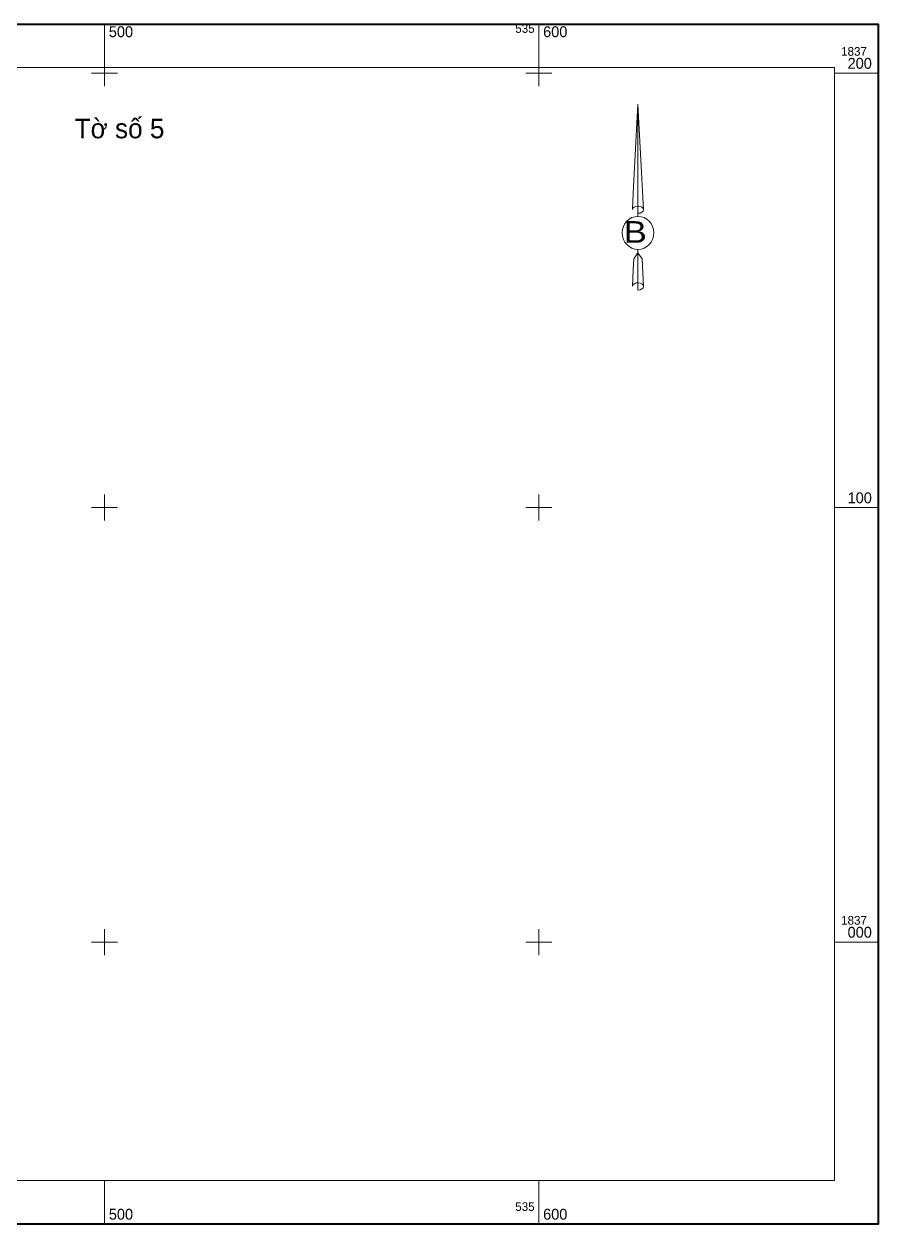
# Model space of a CAD drawing. Header units: metres. Extents: x 535281 to 535678, y 1836935 to 1837211.
# Drawn here: x 535481.5 to 535678.1, y 1836935.1 to 1837211.3 of the extents above; entities that cross this region are included whole.
import ezdxf
from ezdxf.enums import TextEntityAlignment as Align

# ---------------------------------------------------------------- set-up
doc = ezdxf.new("R2010")
doc.units = ezdxf.units.M
doc.header["$MEASUREMENT"] = 0
for name, color, linetype, lineweight in [('Level 51', 1, 'Continuous', 0), ('Level 62', 1, 'Continuous', 0), ('Level 63', 1, 'Continuous', 0)]:
    doc.layers.add(name, color=color, linetype=linetype, lineweight=lineweight)
doc.styles.add('Style-CHAR_FAST_FONT', font='CHAR_FAST_FONT.shx')

# ---------------------------------------------------------------- blocks, each defined once
blk = doc.blocks.new('*U40')
at = {"layer": 'Level 51', "color": 7, "linetype": 'Continuous', "lineweight": 0}
for p, q in [((0.07, 50.71), (-2.5, 2.06)), ((0.07, 50.71), (3.14, -6.91)), ((0.07, 50.71), (3.14, -6.91)), ((0.07, 50.71), (3.14, -6.91)), ((0.07, -4.97), (0.07, 50.71)), ((-2.5, 2.06), (-3, -6.79)), ((0.07, -4.97), (0.07, -7.2)), ((0.07, -7.2), (0.07, -8.85)), ((0.07, -8.85), (0.07, -10.51)), ((0.07, -8.85), (0.07, -10.51)), ((0.07, -8.85), (0.07, -10.51)), ((3.14, -6.91), (3.14, -6.79)), ((0.07, -30.46), (-2.19, -33.65)), ((0.07, -30.46), (0.07, -28.57)), ((0.07, -30.46), (0.07, -28.57)), ((0.07, -30.46), (0.07, -28.57)), ((0.07, -30.46), (2.33, -33.65)), ((0.07, -30.46), (2.33, -33.65)), ((0.07, -30.46), (2.33, -33.65)), ((0.07, -46.79), (0.07, -30.46)), ((-2.19, -33.65), (-2.5, -39.72)), ((2.33, -33.65), (3.14, -48.73)), ((2.33, -33.65), (3.14, -48.73)), ((2.33, -33.65), (3.14, -48.73)), ((-2.5, -39.72), (-3, -48.53)), ((0.07, -46.79), (0.07, -48.98)), ((0.07, -48.98), (0.07, -50.66)), ((3.14, -48.73), (3.14, -48.53))]:
    blk.add_line(p, q, dxfattribs=at)
at = {"layer": 'Level 51', "color": 7, "linetype": 'Continuous', "lineweight": 0, "extrusion": (0, 0, -1)}
for centre, start_param, end_param in [((0.05, -6.91), 3.208733, 4.712389), ((0.05, -48.7), 3.208907, 3.792116), ((0.05, -48.7), 3.792116, 4.712389)]:
    blk.add_ellipse(centre, major_axis=(3.06, 0), ratio=0.632193, start_param=start_param, end_param=end_param, dxfattribs=at)
at = {"layer": 'Level 51', "color": 7, "linetype": 'Continuous', "lineweight": 0}
for centre, start_param, end_param in [((0.05, -6.91), 0.067141, 1.570796), ((0.05, -6.91), 4.712389, 6.283185), ((0.05, -48.7), 0.067141, 1.570796), ((0.05, -48.7), 4.712389, 6.283185)]:
    blk.add_ellipse(centre, major_axis=(3.06, 0), ratio=0.632193, start_param=start_param, end_param=end_param, dxfattribs=at)
blk.add_ellipse((0.05, -19.53), major_axis=(0, 9.03), ratio=0.956213, dxfattribs=at)
at = {"layer": 'Level 51', "color": 7, "linetype": 'Continuous', "lineweight": 0, "insert": (-1.42, -24.91), "char_height": 11.8046, "attachment_point": 8, "line_spacing_factor": 0.60241, "style": 'Style-CHAR_FAST_FONT'}
blk.add_mtext('\\H1.000000x;\\W1.194961;\\T1.000;B\\P', dxfattribs=at)

msp = doc.modelspace()

# ---------------------------------------------------------------- linework, layer by layer
at = {"layer": 'Level 62', "color": 7, "linetype": 'Continuous', "lineweight": 0, "flags": 128}
msp.add_lwpolyline([(535291.4, 1837201.28), (535668.11, 1837201.28), (535668.11, 1836945.1), (535291.4, 1836945.1)], close=True, dxfattribs=at)
at = {"layer": 'Level 63', "color": 7, "linetype": 'Continuous', "lineweight": 0}
for p, q in [((535500, 1837201.28), (535500, 1837211.28)), ((535600, 1837201.28), (535600, 1837211.28)), ((535500, 1837197), (535500, 1837203)), ((535600, 1837197), (535600, 1837203)), ((535497, 1837200), (535503, 1837200)), ((535597, 1837200), (535603, 1837200)), ((535668.11, 1837200), (535678.11, 1837200)), ((535500, 1837097), (535500, 1837103)), ((535600, 1837097), (535600, 1837103)), ((535497, 1837100), (535503, 1837100)), ((535597, 1837100), (535603, 1837100)), ((535668.11, 1837100), (535678.11, 1837100)), ((535500, 1836997), (535500, 1837003)), ((535600, 1836997), (535600, 1837003)), ((535497, 1837000), (535503, 1837000)), ((535597, 1837000), (535603, 1837000)), ((535668.11, 1837000), (535678.11, 1837000)), ((535500, 1836935.1), (535500, 1836945.1)), ((535600, 1836935.1), (535600, 1836945.1))]:
    msp.add_line(p, q, dxfattribs=at)
at = {"layer": 'Level 63', "color": 7, "linetype": 'Continuous', "lineweight": 40, "flags": 128}
msp.add_lwpolyline([(535281.4, 1836935.1), (535281.4, 1837211.28), (535678.11, 1837211.28), (535678.11, 1836935.1)], close=True, dxfattribs=at)
at = {"layer": 'Level 63', "color": 7, "linetype": 'Continuous', "lineweight": 13, "flags": 128}
msp.add_lwpolyline([(535291.4, 1836945.1), (535291.4, 1837201.28), (535668.11, 1837201.28), (535668.11, 1836945.1)], close=True, dxfattribs=at)

# ---------------------------------------------------------------- block references
at = {"layer": 'Level 51', "color": 7, "linetype": 'Continuous', "lineweight": 0, "xscale": 0.422397414644141, "yscale": 0.422397414644141, "zscale": 0.422397414644141}
msp.add_blockref('*U40', (535622.81, 1837171.47), dxfattribs=at)

# ---------------------------------------------------------------- texts
at = {"layer": 'Level 63', "color": 7, "linetype": 'Continuous', "lineweight": 0, "style": 'Style-CHAR_FAST_FONT'}
for s, height, p in [('500', 2.5, (535501, 1837208.28)), ('600', 2.5, (535601, 1837208.28)), ('1837', 2, (535669.61, 1837204)), ('200', 2.5, (535671.11, 1837201)), ('100', 2.5, (535671.11, 1837101)), ('1837', 2, (535669.61, 1837004)), ('000', 2.5, (535671.11, 1837001)), ('500', 2.5, (535501, 1836936.1)), ('600', 2.5, (535601, 1836936.1))]:
    msp.add_text(s, height=height, dxfattribs=at).set_placement(p)
for p in [(535599.04, 1837209.28), (535599.04, 1836938.1)]:
    msp.add_text('535', height=2, dxfattribs=at).set_placement(p, align=Align.RIGHT)
msp.add_text('T%%234 s%%232 5', height=4.5, dxfattribs=at).set_placement((535503.46, 1837189.5), align=Align.TOP_CENTER)

doc.saveas('drawing.dxf')
